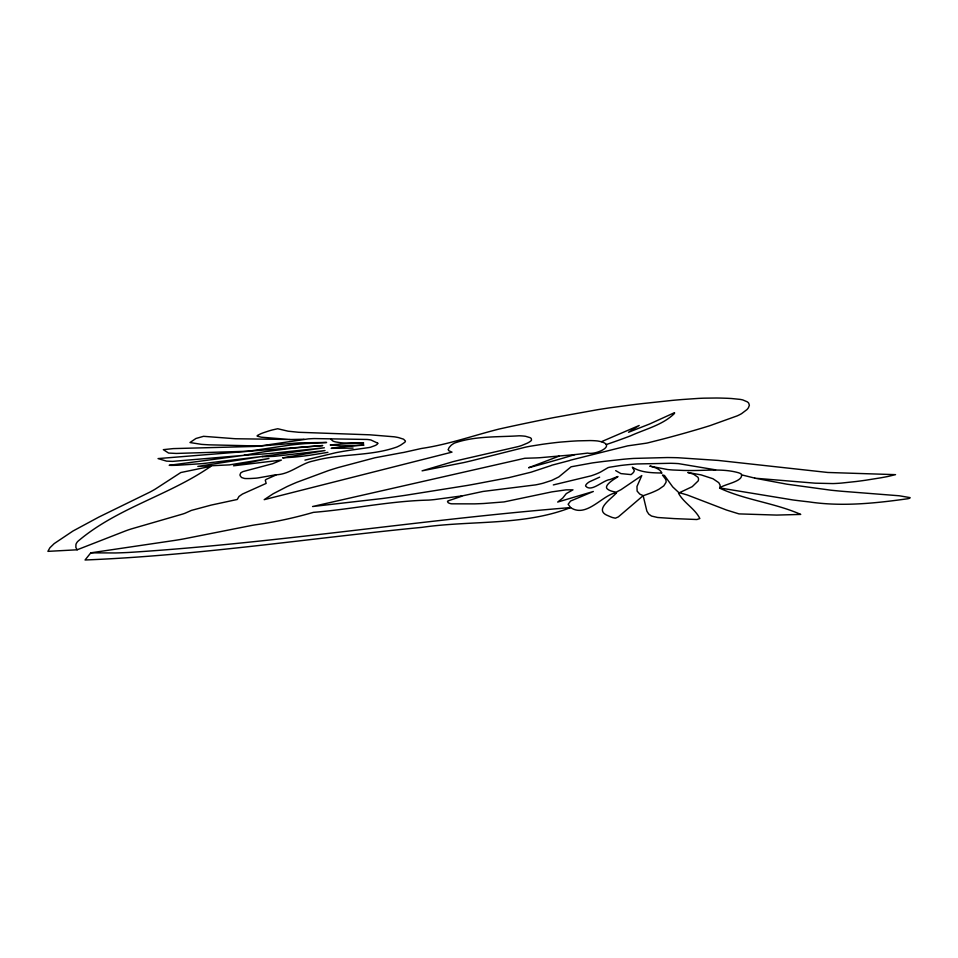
<?xml version="1.0" encoding="UTF-8"?>
<svg xmlns="http://www.w3.org/2000/svg" width="958" height="958" viewBox="0 0 958 958"><rect width="100%" height="100%" fill="white"/><g stroke="black" fill="none" stroke-linecap="round" stroke-linejoin="round"><path stroke-width="1.44" d="M90.794 552.838L115.295 552.958A190.893 27.231 -10 0 0 128.911 552.443C276.682 543.078 423.053 519.368 570.609 507.584L568.142 504.255L570.561 501.046L593.337 491.478L557.676 502.064L562.681 498.124L566.286 493.598L572.98 489.825L566.058 489.861L551.82 491.885L504.016 501.92L483.622 503.513A222.208 32.285 -8.7 0 1 474.641 503.872L451.781 503.824A23.399 3.616 -9.2 0 1 450.104 503.525L448.919 503.082A60.306 9.269 -9.1 0 1 447.997 502.531L447.518 501.357A9.161 1.413 -9.3 0 1 448.44 500.747L461.744 496.268L461.085 496.196A7.903 1.209 -9.3 0 0 459.193 496.256L434.489 499.573A34.608 5.197 -9.3 0 1 428.573 500.1C389.954 500.986 351.778 509.285 313.434 512.35C294.489 517.823 275.15 522.062 255.642 524.78A18.921 2.85 -10 0 0 251.14 525.559L183.996 538.851A45.122 6.634 -10.3 0 1 174.919 540.384L90.794 552.838L85.07 559.987C190.917 555.784 295.926 540.336 401.198 529.427A492.137 96.507 -10.4 0 1 421.771 527.379C471.204 520.194 523.475 526.002 570.609 507.584C586.775 518.494 603.145 493.957 616.569 492.747C611.408 498.962 593.11 510.135 608.294 515.823A281.592 45.816 -7.6 0 0 612.461 517.536L615.359 518.194L618.341 516.901L643.153 495.669L646.901 511.225L648.817 514.171L651.548 516.063L657.619 517.488L674.24 518.601L696.885 519.523L699.843 518.541C695.053 508.686 683.761 502.926 678.551 493.286L680.012 492.867L687.281 494.975L726.631 510.075L739.001 513.895L776.639 515.081L800.72 514.422C775.01 502.998 744.761 499.956 719.578 488.089C723.685 484.101 744.33 481.646 741.288 474.018A84.148 13.592 -8.5 0 0 738.199 472.665C723.853 468.678 708.872 470.39 694.215 470.522A160.094 23.615 -8 0 1 683.832 470.45L672.803 469.995A110.781 16.597 -8.1 0 1 667.546 469.528L650.003 466.163M601.564 441.638L639.178 425.484L628.544 432.262L649.572 424.011L674.552 412.659L674.492 413.437C662.78 425.017 645.393 429.052 630.699 435.782A424.981 53.373 -9.8 0 1 606.282 444.548M599.636 477.156L589.529 481.754A73.383 11.448 -8.5 0 0 585.589 486.017C591.266 492.819 602.977 480.078 610.126 479.539C632.268 470.618 599.72 484.053 607.839 489.322A88.28 13.903 -8.3 0 0 613.192 491.562L616.126 492.173L621 489.682L641.788 475.575L636.974 486.46L637.118 491.107L639.812 494.124L643.321 495.693L649.835 493.358A86.352 13.807 -8.8 0 0 658.912 489.263L663.81 485.838L665.966 482.437A169.937 27.087 -9.1 0 0 664.96 478.341L662.469 475.06L664.457 475.479L672.72 486.904L679.102 492.867L692.227 486.676L698.154 480.928A132.42 21.232 -8.8 0 0 697.855 477.192L693.508 474.162L687.82 472.462L701.136 474.905L712.98 478.749L718.775 482.688L720.105 485.155L719.949 487.969L792.985 499.968A773.202 107.344 -6 0 0 808.911 501.872C841.783 506.818 875.109 503.321 907.789 498.735A4.515 0.802 -7.3 0 0 910.1 497.633L899.263 495.777L842.98 491.358A448.835 66.928 -6.6 0 1 830.694 490.173L786.949 484.197L754.832 478.186L815.186 483.179L833.053 483.574A37.757 6.251 -7.6 0 0 841.387 483.083L856.26 481.491A88.615 14.358 -7.6 0 0 865.804 480.209L880.618 477.838A77.885 12.682 -7.6 0 0 887.791 476.497L895.538 474.653L827.748 472.474L718.213 460.427L677.893 457.732A270.491 43.864 -9.2 0 0 667.283 457.541L633.561 458.427A78.257 11.903 -8.7 0 0 623.55 459.241L604.33 461.361A178.918 28.369 -8.8 0 0 592.511 462.894L571.112 466.786L558.813 476.928L551.736 480.413L543.09 483.215A22.633 3.425 -9 0 1 535.546 484.892L482.988 491.454L460.882 496.196M528.756 467.684L558.993 456.176M77.143 549.796L75.862 547.425L75.945 544.407A193.911 28.153 -10 0 1 77.682 541.498C116.84 507.896 168.871 495.549 210.892 466.306L180.811 472.534L155.424 489.011A321.708 38.332 -11.1 0 1 149.759 492.184L98.878 517.057L72.976 531.019L54.199 543.593L49.912 547.76L47.9 551.365L77.143 549.796L125.534 530.912A44.212 6.347 -10.3 0 1 131.378 528.912L182.188 514.195A17.543 2.431 -10.3 0 0 185.038 513.237L191.42 510.398L211.263 505.07L237.249 499.477L239.021 496.436L242.47 494.041L266.156 483.407L265.282 480.221A30.584 4.048 -9.8 0 1 266.42 479.275L275.988 475.024A6.778 0.886 -9.9 0 0 275.844 474.773L258.325 477.874A7.784 1.006 -9.9 0 1 255.834 478.186L250.685 478.497A50.451 6.478 -9.8 0 1 248.098 478.557L246.002 478.557A19.687 2.539 -9.9 0 1 244.41 478.437L241.524 477.491L240.123 475.659A194.306 24.932 -9.3 0 1 240.051 474.461L240.901 472.725L243.033 471.576L272.719 463.696L281.389 460.079L233.512 465.804L268.947 458.487L229.537 464.87L197.827 466.402L262.193 456.463L202.521 463.624L177.709 465.241A186.511 21.196 -9.7 0 1 171.614 465.384L169.195 465.313L244.134 455.325L172.739 461.373L166.584 461.133L158.058 458.583L247.26 451.374L290.214 445.075A102.35 12.658 -9.9 0 1 304.967 443.614L326.606 442.476L299.195 442.847L254.672 446.44L173.218 448.607L163.339 449.661L168.596 453.062L176.236 453.445L248.601 451.206L322.595 445.542M322.535 445.578L307.41 446.847A135.964 17.196 -10 0 0 290.717 448.38L265.546 451.601A66.605 8.215 -9.9 0 0 251.619 453.9L244.015 455.325L271.282 453.421L324.331 447.769L261.965 456.559L264.899 456.607A66.198 7.963 -9.7 0 0 274.802 456.295L325.049 450.559L282.61 457.864L292.968 457.217A56.642 6.91 -9.7 0 0 310.272 455.182L327.911 452.356M304.943 460.115L335.923 452.679A41.793 5.341 -9.6 0 1 342.114 451.541L344.006 451.218A50.103 6.431 -9.6 0 1 352.316 449.925L369.046 447.542A5.772 0.73 -9.5 0 0 370.65 447.182L375.38 445.446A39.865 4.97 -9.6 0 0 377.727 443.183M275.904 474.797C288.586 474.426 297.962 465.911 309.314 462.007A19.196 2.467 -9.7 0 1 315.038 460.547C341.91 453.397 370.974 456.355 397.115 446.919A140.251 17.436 -9.8 0 0 400.743 445.075L404.791 442.285A64.186 8.059 -9.6 0 0 405.402 440.991L403.558 439.183L398.588 437.614A213.73 27.052 -10.1 0 0 394.325 436.812L370.075 434.824L298.728 432.286L288.107 431.196L277.724 428.741L272.335 429.938A51.684 5.868 -9.7 0 0 269.006 430.896L263.426 432.741A59.157 6.718 -9.7 0 0 260.612 433.842L257.534 435.411A24.633 2.778 -9.8 0 0 257.163 436.141L261.294 437.195L289.927 439.483L235.764 438.752A276.718 29.638 -9.2 0 1 230.339 438.357L203.539 436.321L195.911 438.501L189.995 442.536L201.467 444.356A455.385 47.229 -8.9 0 0 209.179 444.835L259.81 446.021L308.248 438.896A62.007 7.448 -9.8 0 1 314.236 438.572L367.094 439.459A73.634 9.125 -9.7 0 1 370.89 439.973L377.751 443.183M553.317 484.928L590.93 475.875A49.301 7.413 -8.9 0 0 595.601 474.234L596.822 473.743A58.749 8.814 -8.9 0 0 601.205 471.671L608.019 467.66A6.969 1.042 -8.7 0 1 609.707 467.205L620.305 465.528A49.313 7.544 -8.7 0 1 637.202 463.947L670.552 463.289A93.309 14.574 -8.7 0 1 678.504 463.624L715.578 469.839M353.095 448.093L331.181 448.344A79.945 10.203 -9.7 0 1 348.005 446.368L363.992 445.075L341.132 445.913L330.414 444.943M289.771 439.542L304.009 439.243M661.75 473.012C651.799 472.833 641.046 472.653 632.352 467.205L634.292 470.606A95.872 14.645 -9 0 1 631.047 474.605L620.904 473.599L615.683 470.618M742.366 475.048L754.904 478.15M330.75 439.147L333.061 441.159A124.672 14.897 -9.3 0 0 335.911 441.985L340.617 442.716A86.064 10.334 -9.4 0 0 343.97 442.967L363.705 443.039A137.868 17.639 -9.9 0 0 330.402 444.955M650.087 466.139A167.351 26.129 -9.1 0 1 661.691 473.024M574.896 454.595A383.811 48.81 -9.7 0 1 528.78 467.684M448.356 449.53L448.512 450.296A52.355 6.934 -9.1 0 0 449.17 450.907L451.996 452.128L264.192 499.669L273.126 493.789L286.921 486.652A305.758 44.116 -8.9 0 1 296.944 482.257L328.474 470.582A163.159 22.669 -9.3 0 1 338.306 467.516L374.794 457.804L401.749 452.751A18.909 2.491 -9.4 0 1 403.629 452.451L421.209 448.524A15.328 1.976 -9.4 0 0 422.454 448.32C448.727 444.332 473.408 435.555 498.831 429.112A397.522 58.342 -8.5 0 1 508.53 426.969A433.315 64.402 -8.4 0 1 525.164 423.412L537.007 420.957A324.211 46.295 -8.6 0 1 553.892 417.58L597.876 409.653A110.865 14.538 -8.8 0 1 608.881 407.964L631.142 404.959A249.032 34.596 -8.8 0 1 642.507 403.569L672.229 400.396A172.284 23.184 -8.8 0 1 682.3 399.522L698.202 398.42A83.25 10.837 -8.6 0 1 704.142 398.169L716.488 398.013A168.991 22.597 -8.8 0 1 721.338 398.097L727.254 398.289A169.051 22.609 -8.8 0 1 731.517 398.516L740.055 399.378A84.088 11.029 -8.6 0 1 742.845 399.953L747.24 401.809A169.41 22.465 -8.8 0 1 748.701 403.15L749.372 405.282L748.449 407.689A236.327 31.315 -9.1 0 1 746.929 409.605L741.576 413.652A113.331 15.136 -8.7 0 1 737.301 415.832L710.082 425.615A287.987 37.015 -9.1 0 1 696.753 429.663L686.635 432.585A348.437 43.996 -9.3 0 1 662.074 439.267L647.524 442.943A4.802 0.683 -8.6 0 1 645.788 443.255L627.658 445.865L570.537 460.163A15.472 2.239 -8.8 0 0 569.459 460.594L551.94 465.181A20.944 3.042 -9 0 1 550.97 465.612L530.995 472.21L508.914 477.635L483.251 482.497A162.872 22.597 -9.3 0 1 467.408 485.431L405.45 495.298A278.419 36.775 -9.3 0 1 382.086 498.555L312.559 506.531L524.816 458.271L535.366 457.936A55.169 7.664 -8.9 0 0 539.965 457.708L572.932 454.81A101.165 13.831 -8.8 0 0 587.601 453.086C596.068 455.301 619.048 444.584 597.792 441.003A61.551 8.622 -9 0 0 590.032 440.572L577.758 440.86A99.321 14.083 -9 0 0 571.196 441.243L560.658 442.081A55.672 7.76 -9 0 0 554.155 442.776L549.581 443.338A72.293 10.155 -9 0 0 542.659 444.261L530.684 446.153A28.069 3.868 -9 0 0 525.655 447.123L472.845 460.427A120.912 16.023 -9.4 0 1 463.828 462.558L422.071 470.845L453.242 461.612A132.024 19.04 -9 0 1 462.007 459.481L518.23 446.572A27.327 3.676 -9.1 0 0 521.703 445.494L527.283 443.171A68.449 9.125 -9.2 0 0 529.511 441.925L530.612 441.135A53.169 7.101 -9.2 0 0 531.522 440.081L531.259 438.536A93.405 12.49 -9.3 0 0 530.145 437.674L525.607 436.309A58.306 7.76 -9.2 0 0 519.152 435.794C497.729 437.183 474.857 435.878 454.475 443.087A96.89 12.753 -9 0 0 451.038 445.398L449.338 447.302A219.454 28.991 -8.6 0 0 448.643 448.548L448.356 449.53"/></g></svg>
